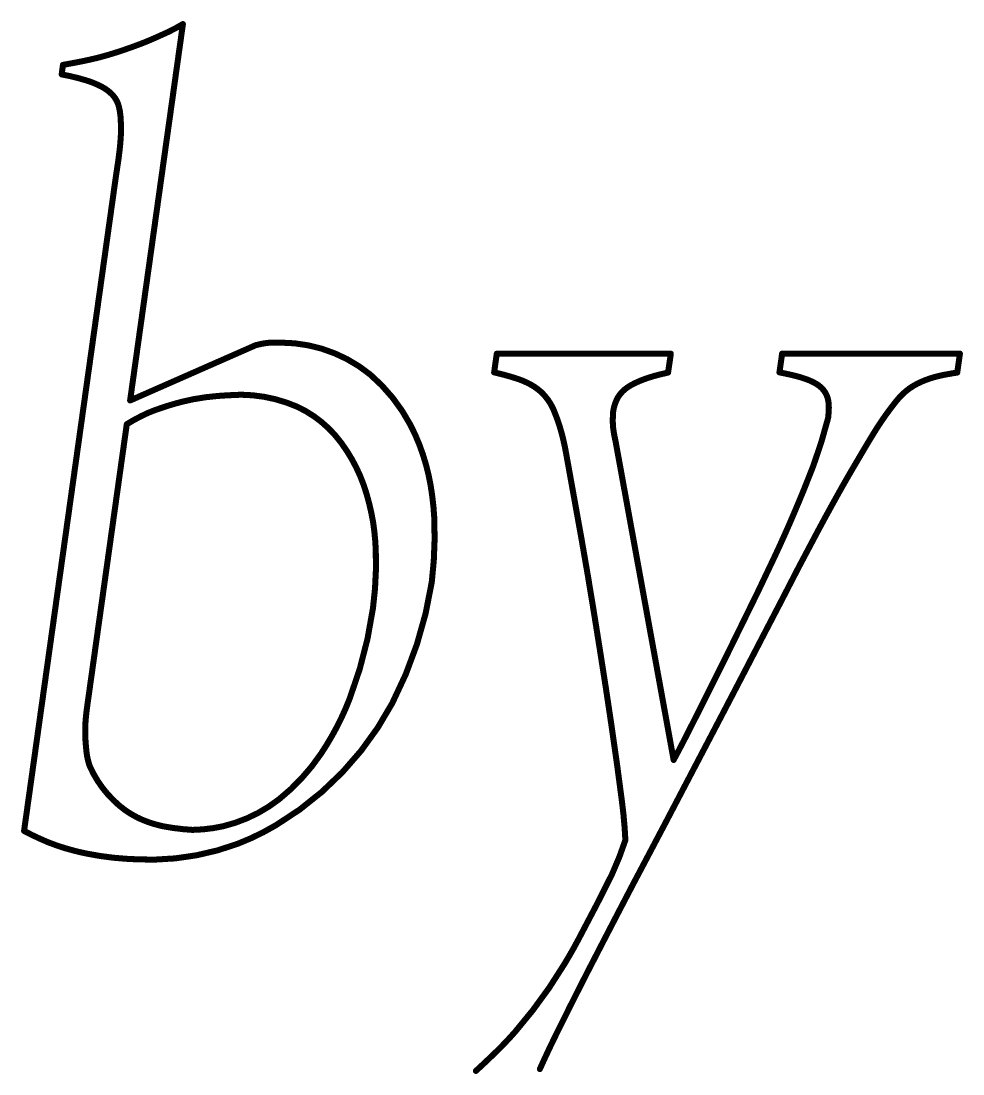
# Model space of a CAD drawing. Header units: millimetres. Extents: x 7 to 23.6, y 5 to 16.7.
# Drawn here: x 14.7562 to 14.8343, y 5.6093 to 5.6965 of the extents above; entities that cross this region are included whole.
import ezdxf

# ---------------------------------------------------------------- set-up
doc = ezdxf.new("R2010")
doc.units = ezdxf.units.MM
doc.header["$MEASUREMENT"] = 0
doc.layers.add('Mechanical10', color=56, linetype='Continuous')

msp = doc.modelspace()

# ---------------------------------------------------------------- linework, layer by layer
at = {"layer": 'Mechanical10', "const_width": 0.0005}
for points in [[(14.765256, 5.665066), (14.76963, 5.696243)], [(14.75969, 5.692861), (14.760728, 5.693053)], [(14.75959, 5.692073), (14.75969, 5.692861)], [(14.76409, 5.683702), (14.764262, 5.684835)], [(14.756472, 5.629411), (14.76409, 5.683702)], [(14.765256, 5.665066), (14.775656, 5.669642)], [(14.775656, 5.669642), (14.775861, 5.669691)], [(14.775861, 5.669691), (14.776066, 5.669737)], [(14.795414, 5.667392), (14.795631, 5.66894)], [(14.795631, 5.66894), (14.810049, 5.66894)], [(14.809825, 5.667377), (14.810049, 5.66894)], [(14.81905, 5.667392), (14.819267, 5.66894)], [(14.819267, 5.66894), (14.834, 5.66894)], [(14.833775, 5.667377), (14.834, 5.66894)], [(14.809237, 5.66724), (14.809825, 5.667377)], [(14.773463, 5.665499), (14.774452, 5.665543)], [(14.805255, 5.663861), (14.805267, 5.66411)], [(14.761739, 5.640002), (14.76498, 5.663101)], [(14.80548, 5.661646), (14.810284, 5.635287)], [(14.801335, 5.660903), (14.801526, 5.659853)], [(14.801526, 5.659853), (14.802645, 5.653638)], [(14.820669, 5.6513), (14.822265, 5.654312)], [(14.802645, 5.653638), (14.803183, 5.650526)], [(14.817259, 5.649208), (14.818598, 5.65202)], [(14.819106, 5.648271), (14.820669, 5.6513)], [(14.803183, 5.650526), (14.803696, 5.647411)], [(14.815888, 5.646412), (14.817259, 5.649208)], [(14.817531, 5.645247), (14.819106, 5.648271)], [(14.803696, 5.647411), (14.804193, 5.644293)], [(14.814516, 5.643616), (14.815888, 5.646412)], [(14.815962, 5.642221), (14.817531, 5.645247)], [(14.804193, 5.644293), (14.804681, 5.641173)], [(14.813121, 5.640831), (14.814516, 5.643616)], [(14.814386, 5.639199), (14.815962, 5.642221)], [(14.804681, 5.641173), (14.805148, 5.638051)], [(14.761683, 5.639602), (14.761739, 5.640002)], [(14.761631, 5.639201), (14.761683, 5.639602)], [(14.809639, 5.630141), (14.814386, 5.639199)], [(14.805148, 5.638051), (14.805595, 5.634925)], [(14.805595, 5.634925), (14.806008, 5.631795)], [(14.8083, 5.627602), (14.809639, 5.630141)], [(14.806958, 5.625065), (14.8083, 5.627602)], [(14.766128, 5.627052), (14.767243, 5.627031)], [(14.80563, 5.62252), (14.806958, 5.625065)], [(14.802356, 5.620349), (14.803424, 5.622386)], [(14.804308, 5.619971), (14.80563, 5.62252)], [(14.802993, 5.61742), (14.804308, 5.619971)], [(14.801696, 5.614859), (14.802993, 5.61742)], [(14.800419, 5.612288), (14.801696, 5.614859)]]:
    msp.add_lwpolyline(points, dxfattribs=at)
for points in [[(14.76963, 5.696243, -0.034279), (14.767749, 5.69529)], [(14.766783, 5.694865, -0.010812), (14.7658, 5.694481)], [(14.767749, 5.695289, -0.006351), (14.766783, 5.694865)], [(14.764806, 5.694127, -0.007701), (14.763802, 5.693799)], [(14.7658, 5.694481, -0.005634), (14.764806, 5.694127)], [(14.761762, 5.693263, -0.006581), (14.760728, 5.693053)], [(14.762788, 5.693508, -0.01093), (14.761762, 5.693263)], [(14.763802, 5.693799, -0.01029), (14.762788, 5.693508)], [(14.75959, 5.692073, -0.032785), (14.761812, 5.69152)], [(14.761812, 5.69152, -0.038349), (14.762868, 5.691072)], [(14.762868, 5.691072, -0.085104), (14.763788, 5.690391)], [(14.763788, 5.690391, -0.128987), (14.76433, 5.689391)], [(14.76433, 5.689391, -0.055605), (14.764481, 5.688258)], [(14.764481, 5.688258, -0.028176), (14.764496, 5.687113)], [(14.764495, 5.687113, -0.015382), (14.764404, 5.685971)], [(14.764404, 5.685971, -0.008286), (14.764262, 5.684835)], [(14.776066, 5.669737, -0.007096), (14.776272, 5.669779)], [(14.776272, 5.669779, -0.022685), (14.776685, 5.669839)], [(14.776685, 5.669839, -0.01065), (14.776894, 5.669854)], [(14.776894, 5.669854, -0.008248), (14.777103, 5.669862)], [(14.777103, 5.669862, -0.005862), (14.777313, 5.669863)], [(14.777313, 5.669864, -0.004664), (14.777734, 5.669857)], [(14.777734, 5.669857, -0.172955), (14.785145, 5.667216)], [(14.785145, 5.667216, -0.094003), (14.788466, 5.663064)], [(14.795414, 5.667392, -0.027927), (14.797471, 5.666819)], [(14.797471, 5.666819, -0.040242), (14.798445, 5.666382)], [(14.807512, 5.666695, -0.015092), (14.808077, 5.666907)], [(14.808077, 5.666907, -0.012723), (14.808654, 5.667087)], [(14.808654, 5.667087, -0.010051), (14.809237, 5.66724)], [(14.81905, 5.667392, -0.013313), (14.8203, 5.667121)], [(14.8203, 5.667121, -0.013731), (14.820916, 5.666947)], [(14.820916, 5.666947, -0.021116), (14.82152, 5.666733)], [(14.830487, 5.666464, -0.038805), (14.831544, 5.666896)], [(14.831544, 5.666896, -0.028803), (14.83265, 5.667182)], [(14.83265, 5.667182, -0.010458), (14.833775, 5.667377)], [(14.798445, 5.666382, -0.05819), (14.799315, 5.665763)], [(14.80563, 5.665257, -0.11637), (14.806444, 5.666137)], [(14.806444, 5.666137, -0.034204), (14.806963, 5.666445)], [(14.806963, 5.666445, -0.020265), (14.807512, 5.666695)], [(14.82152, 5.666733, -0.040001), (14.822092, 5.666447)], [(14.822092, 5.666447, -0.0638), (14.822595, 5.66605)], [(14.822595, 5.66605, -0.165372), (14.823114, 5.6649)], [(14.829531, 5.66584, -0.056234), (14.830487, 5.666464)], [(14.769546, 5.664957, -0.041926), (14.772475, 5.665435)], [(14.772475, 5.665435, -0.007701), (14.773463, 5.665499)], [(14.774452, 5.665543, -0.100605), (14.779087, 5.664552)], [(14.799315, 5.665763, -0.11947), (14.800463, 5.66398)], [(14.805267, 5.66411, -0.086152), (14.80563, 5.665257)], [(14.828734, 5.665023, -0.049899), (14.829531, 5.66584)], [(14.766727, 5.66403, -0.019627), (14.767651, 5.664383)], [(14.767651, 5.664383, -0.021252), (14.769546, 5.664957)], [(14.779087, 5.664552, -0.12734), (14.782742, 5.661562)], [(14.823135, 5.66426, -0.014453), (14.823083, 5.663622)], [(14.823114, 5.6649, -0.042997), (14.823135, 5.66426)], [(14.827386, 5.66318, -0.022774), (14.828734, 5.665023)], [(14.76498, 5.663101, -0.032618), (14.766727, 5.66403)], [(14.800463, 5.66398, -0.020948), (14.800824, 5.662976)], [(14.805243, 5.663364, -0.007558), (14.805246, 5.663612)], [(14.805266, 5.66287, -0.023816), (14.805243, 5.663364)], [(14.805246, 5.663612, -0.004513), (14.805255, 5.663861)], [(14.823083, 5.663622, -0.037914), (14.821093, 5.657726)], [(14.788466, 5.663064, -0.040831), (14.789507, 5.660604)], [(14.800824, 5.662976, -0.016519), (14.80111, 5.661947)], [(14.805295, 5.662624, -0.010452), (14.805266, 5.66287)], [(14.805333, 5.662379, -0.008092), (14.805295, 5.662624)], [(14.826773, 5.662216, -0.008372), (14.827386, 5.66318)], [(14.80111, 5.661947, -0.012161), (14.801335, 5.660903)], [(14.805378, 5.662134, -0.00575), (14.805333, 5.662379)], [(14.80548, 5.661646, -0.004575), (14.805378, 5.662134)], [(14.825605, 5.660254, -0.00537), (14.826774, 5.662216)], [(14.782742, 5.661562, -0.043546), (14.783985, 5.65953)], [(14.789507, 5.660604, -0.038053), (14.790155, 5.658013)], [(14.823901, 5.657303, -0.007984), (14.825605, 5.660254)], [(14.783985, 5.65953, -0.04455), (14.784849, 5.65731)], [(14.784849, 5.65731, -0.029034), (14.785387, 5.654988)], [(14.790155, 5.658013, -0.028547), (14.790453, 5.655357)], [(14.821093, 5.657726, -0.00519), (14.819883, 5.654857)], [(14.822265, 5.654312, -0.004464), (14.823901, 5.657303)], [(14.785387, 5.654988, -0.029089), (14.78561, 5.652614)], [(14.790453, 5.655357, -0.041245), (14.790247, 5.650021)], [(14.819883, 5.654857, -0.007589), (14.818598, 5.65202)], [(14.78561, 5.652614, -0.041982), (14.785374, 5.647856)], [(14.790247, 5.650021, -0.081275), (14.78697, 5.639985)], [(14.785374, 5.647856, -0.056647), (14.783449, 5.64038)], [(14.813121, 5.640831, -0.004416), (14.811719, 5.638051)], [(14.78697, 5.639985, -0.136991), (14.777333, 5.629882)], [(14.783449, 5.64038, -0.028684), (14.782388, 5.638031)], [(14.761546, 5.637184, -0.041451), (14.761631, 5.639201)], [(14.811719, 5.638051, -0.00828), (14.810284, 5.635287)], [(14.761569, 5.63678, -0.007485), (14.761546, 5.637184)], [(14.782388, 5.638031, -0.026878), (14.781074, 5.635812)], [(14.761639, 5.635975, -0.006058), (14.761569, 5.63678)], [(14.761896, 5.63482, -0.052689), (14.761639, 5.635975)], [(14.781074, 5.635812, -0.076653), (14.777593, 5.63203)], [(14.763914, 5.631919, -0.100299), (14.761896, 5.63482)], [(14.777593, 5.63203, -0.10692), (14.772982, 5.629803)], [(14.76583, 5.630536, -0.078686), (14.763914, 5.631919)], [(14.806008, 5.631795, -0.021323), (14.806285, 5.628651)], [(14.766928, 5.630085, -0.035132), (14.76583, 5.630536)], [(14.758489, 5.628462, -0.024978), (14.756472, 5.629411)], [(14.768073, 5.629779, -0.030021), (14.766928, 5.630085)], [(14.770425, 5.629496, -0.031789), (14.768073, 5.629779)], [(14.772982, 5.629803, -0.05191), (14.770425, 5.629496)], [(14.777333, 5.629882, -0.042158), (14.774157, 5.628339)], [(14.76061, 5.627775, -0.032448), (14.758489, 5.628462)], [(14.806285, 5.628651, -0.046099), (14.804478, 5.62443)], [(14.761697, 5.627526, -0.012932), (14.76061, 5.627775)], [(14.774157, 5.628339, -0.084756), (14.767243, 5.627031)], [(14.765014, 5.627097, -0.035716), (14.761697, 5.627526)], [(14.766128, 5.627052, -0.007967), (14.765014, 5.627097)], [(14.804478, 5.62443, -0.008354), (14.803424, 5.622386)], [(14.802356, 5.620349, -0.01253), (14.801216, 5.618351)], [(14.801216, 5.618351, -0.043373), (14.797158, 5.612778)], [(14.797158, 5.612778, -0.019216), (14.795574, 5.61111)], [(14.799202, 5.609688, -0.008641), (14.800419, 5.612288)], [(14.795574, 5.611111, -0.00706), (14.793902, 5.609531)]]:
    msp.add_lwpolyline(points, format="xyb", dxfattribs=at)
at = {"layer": 'Mechanical10', "const_width": 0.00025}
for points in [[(14.769505, 5.696243, 1), (14.769755, 5.696243, 1)], [(14.769505, 5.696243, 1), (14.769755, 5.696243, 1)], [(14.766658, 5.694865, 1), (14.766908, 5.694865, 1)], [(14.766658, 5.694865, 1), (14.766908, 5.694865, 1)], [(14.767624, 5.69529, 1), (14.767874, 5.69529, 1)], [(14.767624, 5.695289, 1), (14.767874, 5.695289, 1)], [(14.764681, 5.694127, 1), (14.764931, 5.694127, 1)], [(14.764681, 5.694127, 1), (14.764931, 5.694127, 1)], [(14.765676, 5.694481, 1), (14.765925, 5.694481, 1)], [(14.765676, 5.694481, 1), (14.765925, 5.694481, 1)], [(14.760603, 5.693053, 1), (14.760853, 5.693053, 1)], [(14.760603, 5.693053, 1), (14.760853, 5.693053, 1)], [(14.761637, 5.693263, 1), (14.761887, 5.693263, 1)], [(14.761637, 5.693263, 1), (14.761887, 5.693263, 1)], [(14.762663, 5.693508, 1), (14.762913, 5.693508, 1)], [(14.762663, 5.693508, 1), (14.762913, 5.693508, 1)], [(14.763677, 5.693799, 1), (14.763927, 5.693799, 1)], [(14.763677, 5.693799, 1), (14.763927, 5.693799, 1)], [(14.759565, 5.692861, 1), (14.759815, 5.692861, 1)], [(14.759565, 5.692861, 1), (14.759815, 5.692861, 1)], [(14.759465, 5.692073, 1), (14.759715, 5.692073, 1)], [(14.759465, 5.692073, 1), (14.759715, 5.692073, 1)], [(14.761687, 5.69152, 1), (14.761937, 5.69152, 1)], [(14.761687, 5.69152, 1), (14.761937, 5.69152, 1)], [(14.762743, 5.691072, 1), (14.762993, 5.691072, 1)], [(14.762743, 5.691072, 1), (14.762993, 5.691072, 1)], [(14.763663, 5.690391, 1), (14.763913, 5.690391, 1)], [(14.763663, 5.690391, 1), (14.763913, 5.690391, 1)], [(14.764205, 5.689391, 1), (14.764455, 5.689391, 1)], [(14.764205, 5.689391, 1), (14.764455, 5.689391, 1)], [(14.764356, 5.688258, 1), (14.764606, 5.688258, 1)], [(14.764356, 5.688258, 1), (14.764606, 5.688258, 1)], [(14.76437, 5.687113, 1), (14.76462, 5.687113, 1)], [(14.764371, 5.687113, 1), (14.76462, 5.687113, 1)], [(14.764279, 5.685971, 1), (14.764529, 5.685971, 1)], [(14.764279, 5.685971, 1), (14.764529, 5.685971, 1)], [(14.764137, 5.684835, 1), (14.764387, 5.684835, 1)], [(14.764137, 5.684835, 1), (14.764387, 5.684835, 1)], [(14.763965, 5.683702, 1), (14.764215, 5.683702, 1)], [(14.763965, 5.683702, 1), (14.764215, 5.683702, 1)], [(14.775531, 5.669642, 1), (14.775781, 5.669642, 1)], [(14.775531, 5.669642, 1), (14.775781, 5.669642, 1)], [(14.775736, 5.669691, 1), (14.775986, 5.669691, 1)], [(14.775736, 5.669691, 1), (14.775986, 5.669691, 1)], [(14.775941, 5.669737, 1), (14.776191, 5.669737, 1)], [(14.775941, 5.669737, 1), (14.776191, 5.669737, 1)], [(14.776146, 5.669779, 1), (14.776397, 5.669779, 1)], [(14.776146, 5.669779, 1), (14.776397, 5.669779, 1)], [(14.77656, 5.669839, 1), (14.77681, 5.669839, 1)], [(14.77656, 5.669839, 1), (14.77681, 5.669839, 1)], [(14.776769, 5.669854, 1), (14.777019, 5.669854, 1)], [(14.776769, 5.669854, 1), (14.777019, 5.669854, 1)], [(14.776978, 5.669862, 1), (14.777228, 5.669862, 1)], [(14.776978, 5.669862, 1), (14.777228, 5.669862, 1)], [(14.777188, 5.669864, 1), (14.777438, 5.669864, 1)], [(14.777188, 5.669863, 1), (14.777438, 5.669863, 1)], [(14.777609, 5.669857, 1), (14.777859, 5.669857, 1)], [(14.777609, 5.669857, 1), (14.777859, 5.669857, 1)], [(14.795506, 5.66894, 1), (14.795756, 5.66894, 1)], [(14.795506, 5.66894, 1), (14.795756, 5.66894, 1)], [(14.809924, 5.66894, 1), (14.810174, 5.66894, 1)], [(14.809924, 5.66894, 1), (14.810174, 5.66894, 1)], [(14.819142, 5.66894, 1), (14.819392, 5.66894, 1)], [(14.819142, 5.66894, 1), (14.819392, 5.66894, 1)], [(14.833875, 5.66894, 1), (14.834125, 5.66894, 1)], [(14.833875, 5.66894, 1), (14.834125, 5.66894, 1)], [(14.78502, 5.667216, 1), (14.78527, 5.667216, 1)], [(14.78502, 5.667216, 1), (14.78527, 5.667216, 1)], [(14.795289, 5.667392, 1), (14.795539, 5.667392, 1)], [(14.795289, 5.667392, 1), (14.795539, 5.667392, 1)], [(14.797346, 5.666819, 1), (14.797596, 5.666819, 1)], [(14.797346, 5.666819, 1), (14.797596, 5.666819, 1)], [(14.807953, 5.666907, 1), (14.808203, 5.666907, 1)], [(14.807953, 5.666907, 1), (14.808203, 5.666907, 1)], [(14.808529, 5.667087, 1), (14.808779, 5.667087, 1)], [(14.808529, 5.667087, 1), (14.808779, 5.667087, 1)], [(14.809112, 5.66724, 1), (14.809362, 5.66724, 1)], [(14.809112, 5.66724, 1), (14.809362, 5.66724, 1)], [(14.8097, 5.667377, 1), (14.80995, 5.667377, 1)], [(14.8097, 5.667377, 1), (14.80995, 5.667377, 1)], [(14.818925, 5.667392, 1), (14.819175, 5.667392, 1)], [(14.818925, 5.667392, 1), (14.819175, 5.667392, 1)], [(14.820175, 5.667121, 1), (14.820425, 5.667121, 1)], [(14.820175, 5.667121, 1), (14.820425, 5.667121, 1)], [(14.820791, 5.666947, 1), (14.821041, 5.666947, 1)], [(14.820791, 5.666947, 1), (14.821041, 5.666947, 1)], [(14.83142, 5.666896, 1), (14.83167, 5.666896, 1)], [(14.83142, 5.666896, 1), (14.83167, 5.666896, 1)], [(14.832525, 5.667182, 1), (14.832775, 5.667182, 1)], [(14.832525, 5.667182, 1), (14.832775, 5.667182, 1)], [(14.83365, 5.667377, 1), (14.8339, 5.667377, 1)], [(14.83365, 5.667377, 1), (14.8339, 5.667377, 1)], [(14.79832, 5.666382, 1), (14.79857, 5.666382, 1)], [(14.79832, 5.666382, 1), (14.79857, 5.666382, 1)], [(14.806319, 5.666137, 1), (14.806569, 5.666137, 1)], [(14.806319, 5.666137, 1), (14.806569, 5.666137, 1)], [(14.806838, 5.666445, 1), (14.807088, 5.666445, 1)], [(14.806838, 5.666445, 1), (14.807088, 5.666445, 1)], [(14.807387, 5.666695, 1), (14.807637, 5.666695, 1)], [(14.807387, 5.666695, 1), (14.807637, 5.666695, 1)], [(14.821395, 5.666733, 1), (14.821645, 5.666733, 1)], [(14.821395, 5.666733, 1), (14.821645, 5.666733, 1)], [(14.821967, 5.666447, 1), (14.822217, 5.666447, 1)], [(14.821967, 5.666447, 1), (14.822217, 5.666447, 1)], [(14.82247, 5.66605, 1), (14.82272, 5.66605, 1)], [(14.82247, 5.66605, 1), (14.82272, 5.66605, 1)], [(14.830362, 5.666464, 1), (14.830612, 5.666464, 1)], [(14.830362, 5.666464, 1), (14.830612, 5.666464, 1)], [(14.77235, 5.665435, 1), (14.7726, 5.665435, 1)], [(14.77235, 5.665435, 1), (14.7726, 5.665435, 1)], [(14.773338, 5.665499, 1), (14.773588, 5.665499, 1)], [(14.773338, 5.665499, 1), (14.773588, 5.665499, 1)], [(14.774327, 5.665543, 1), (14.774577, 5.665543, 1)], [(14.774327, 5.665543, 1), (14.774577, 5.665543, 1)], [(14.79919, 5.665763, 1), (14.79944, 5.665763, 1)], [(14.79919, 5.665763, 1), (14.79944, 5.665763, 1)], [(14.805505, 5.665257, 1), (14.805755, 5.665257, 1)], [(14.805505, 5.665257, 1), (14.805755, 5.665257, 1)], [(14.829406, 5.66584, 1), (14.829656, 5.66584, 1)], [(14.829406, 5.66584, 1), (14.829656, 5.66584, 1)], [(14.765131, 5.665066, 1), (14.765381, 5.665066, 1)], [(14.765131, 5.665066, 1), (14.765381, 5.665066, 1)], [(14.767526, 5.664383, 1), (14.767776, 5.664383, 1)], [(14.767527, 5.664383, 1), (14.767777, 5.664383, 1)], [(14.769421, 5.664957, 1), (14.769671, 5.664957, 1)], [(14.769421, 5.664957, 1), (14.769671, 5.664957, 1)], [(14.778961, 5.664552, 1), (14.779212, 5.664552, 1)], [(14.778962, 5.664552, 1), (14.779212, 5.664552, 1)], [(14.822989, 5.6649, 1), (14.823239, 5.6649, 1)], [(14.822989, 5.6649, 1), (14.823239, 5.6649, 1)], [(14.82301, 5.66426, 1), (14.82326, 5.66426, 1)], [(14.82301, 5.66426, 1), (14.82326, 5.66426, 1)], [(14.82861, 5.665023, 1), (14.82886, 5.665023, 1)], [(14.82861, 5.665023, 1), (14.82886, 5.665023, 1)], [(14.766602, 5.66403, 1), (14.766852, 5.66403, 1)], [(14.766602, 5.66403, 1), (14.766852, 5.66403, 1)], [(14.800338, 5.66398, 1), (14.800588, 5.66398, 1)], [(14.800338, 5.66398, 1), (14.800588, 5.66398, 1)], [(14.805118, 5.663364, 1), (14.805368, 5.663364, 1)], [(14.805118, 5.663364, 1), (14.805368, 5.663364, 1)], [(14.805121, 5.663612, 1), (14.805371, 5.663612, 1)], [(14.805121, 5.663612, 1), (14.805371, 5.663612, 1)], [(14.80513, 5.663861, 1), (14.80538, 5.663861, 1)], [(14.80513, 5.663861, 1), (14.80538, 5.663861, 1)], [(14.805142, 5.66411, 1), (14.805392, 5.66411, 1)], [(14.805142, 5.66411, 1), (14.805392, 5.66411, 1)], [(14.822958, 5.663622, 1), (14.823208, 5.663622, 1)], [(14.822958, 5.663622, 1), (14.823208, 5.663622, 1)], [(14.764855, 5.663101, 1), (14.765105, 5.663101, 1)], [(14.764855, 5.663101, 1), (14.765105, 5.663101, 1)], [(14.788341, 5.663064, 1), (14.788591, 5.663064, 1)], [(14.788341, 5.663064, 1), (14.788591, 5.663064, 1)], [(14.800699, 5.662976, 1), (14.800949, 5.662976, 1)], [(14.800699, 5.662976, 1), (14.800949, 5.662976, 1)], [(14.805141, 5.66287, 1), (14.805391, 5.66287, 1)], [(14.805141, 5.66287, 1), (14.805391, 5.66287, 1)], [(14.80517, 5.662624, 1), (14.80542, 5.662624, 1)], [(14.80517, 5.662624, 1), (14.80542, 5.662624, 1)], [(14.827262, 5.66318, 1), (14.827511, 5.66318, 1)], [(14.827261, 5.66318, 1), (14.827511, 5.66318, 1)], [(14.800985, 5.661947, 1), (14.801235, 5.661947, 1)], [(14.800985, 5.661947, 1), (14.801235, 5.661947, 1)], [(14.805208, 5.662379, 1), (14.805458, 5.662379, 1)], [(14.805208, 5.662379, 1), (14.805458, 5.662379, 1)], [(14.805253, 5.662134, 1), (14.805504, 5.662134, 1)], [(14.805253, 5.662134, 1), (14.805504, 5.662134, 1)], [(14.805355, 5.661646, 1), (14.805605, 5.661646, 1)], [(14.805355, 5.661646, 1), (14.805605, 5.661646, 1)], [(14.826648, 5.662216, 1), (14.826899, 5.662216, 1)], [(14.826649, 5.662216, 1), (14.826899, 5.662216, 1)], [(14.782616, 5.661562, 1), (14.782867, 5.661562, 1)], [(14.782617, 5.661562, 1), (14.782867, 5.661562, 1)], [(14.80121, 5.660903, 1), (14.80146, 5.660903, 1)], [(14.80121, 5.660903, 1), (14.80146, 5.660903, 1)], [(14.789383, 5.660604, 1), (14.789632, 5.660604, 1)], [(14.789383, 5.660604, 1), (14.789632, 5.660604, 1)], [(14.801402, 5.659853, 1), (14.801652, 5.659853, 1)], [(14.801402, 5.659853, 1), (14.801652, 5.659853, 1)], [(14.82548, 5.660254, 1), (14.82573, 5.660254, 1)], [(14.82548, 5.660254, 1), (14.82573, 5.660254, 1)], [(14.78386, 5.65953, 1), (14.78411, 5.65953, 1)], [(14.78386, 5.65953, 1), (14.78411, 5.65953, 1)], [(14.784724, 5.65731, 1), (14.784975, 5.65731, 1)], [(14.784724, 5.65731, 1), (14.784975, 5.65731, 1)], [(14.79003, 5.658013, 1), (14.79028, 5.658013, 1)], [(14.79003, 5.658013, 1), (14.79028, 5.658013, 1)], [(14.820968, 5.657726, 1), (14.821218, 5.657726, 1)], [(14.820968, 5.657726, 1), (14.821218, 5.657726, 1)], [(14.823776, 5.657303, 1), (14.824026, 5.657303, 1)], [(14.823776, 5.657303, 1), (14.824026, 5.657303, 1)], [(14.785262, 5.654988, 1), (14.785512, 5.654988, 1)], [(14.785262, 5.654988, 1), (14.785512, 5.654988, 1)], [(14.790328, 5.655357, 1), (14.790578, 5.655357, 1)], [(14.790328, 5.655357, 1), (14.790578, 5.655357, 1)], [(14.819758, 5.654857, 1), (14.820008, 5.654857, 1)], [(14.819758, 5.654857, 1), (14.820008, 5.654857, 1)], [(14.82214, 5.654312, 1), (14.82239, 5.654312, 1)], [(14.82214, 5.654312, 1), (14.82239, 5.654312, 1)], [(14.80252, 5.653638, 1), (14.80277, 5.653638, 1)], [(14.80252, 5.653638, 1), (14.80277, 5.653638, 1)], [(14.785485, 5.652614, 1), (14.785735, 5.652614, 1)], [(14.785485, 5.652614, 1), (14.785735, 5.652614, 1)], [(14.818473, 5.65202, 1), (14.818723, 5.65202, 1)], [(14.818473, 5.65202, 1), (14.818723, 5.65202, 1)], [(14.820544, 5.6513, 1), (14.820794, 5.6513, 1)], [(14.820544, 5.6513, 1), (14.820794, 5.6513, 1)], [(14.803058, 5.650526, 1), (14.803308, 5.650526, 1)], [(14.803058, 5.650526, 1), (14.803308, 5.650526, 1)], [(14.790122, 5.650021, 1), (14.790372, 5.650021, 1)], [(14.790122, 5.650021, 1), (14.790372, 5.650021, 1)], [(14.817134, 5.649208, 1), (14.817384, 5.649208, 1)], [(14.817134, 5.649208, 1), (14.817384, 5.649208, 1)], [(14.785249, 5.647856, 1), (14.785499, 5.647856, 1)], [(14.785249, 5.647856, 1), (14.785499, 5.647856, 1)], [(14.818981, 5.648271, 1), (14.819231, 5.648271, 1)], [(14.818981, 5.648271, 1), (14.819231, 5.648271, 1)], [(14.803572, 5.647411, 1), (14.803821, 5.647411, 1)], [(14.803572, 5.647411, 1), (14.803821, 5.647411, 1)], [(14.815763, 5.646412, 1), (14.816013, 5.646412, 1)], [(14.815763, 5.646412, 1), (14.816013, 5.646412, 1)], [(14.817406, 5.645247, 1), (14.817656, 5.645247, 1)], [(14.817406, 5.645247, 1), (14.817656, 5.645247, 1)], [(14.804068, 5.644293, 1), (14.804318, 5.644293, 1)], [(14.804068, 5.644293, 1), (14.804318, 5.644293, 1)], [(14.814391, 5.643616, 1), (14.814641, 5.643616, 1)], [(14.814391, 5.643616, 1), (14.814641, 5.643616, 1)], [(14.815837, 5.642221, 1), (14.816087, 5.642221, 1)], [(14.815837, 5.642221, 1), (14.816087, 5.642221, 1)], [(14.804556, 5.641173, 1), (14.804806, 5.641173, 1)], [(14.804556, 5.641173, 1), (14.804806, 5.641173, 1)], [(14.812996, 5.640831, 1), (14.813246, 5.640831, 1)], [(14.812996, 5.640831, 1), (14.813246, 5.640831, 1)], [(14.761614, 5.640002, 1), (14.761864, 5.640002, 1)], [(14.761614, 5.640002, 1), (14.761864, 5.640002, 1)], [(14.783324, 5.64038, 1), (14.783574, 5.64038, 1)], [(14.783324, 5.64038, 1), (14.783574, 5.64038, 1)], [(14.786845, 5.639985, 1), (14.787095, 5.639985, 1)], [(14.786845, 5.639985, 1), (14.787095, 5.639985, 1)], [(14.761506, 5.639201, 1), (14.761756, 5.639201, 1)], [(14.761506, 5.639201, 1), (14.761756, 5.639201, 1)], [(14.761558, 5.639602, 1), (14.761808, 5.639602, 1)], [(14.761558, 5.639602, 1), (14.761808, 5.639602, 1)], [(14.814261, 5.639199, 1), (14.814511, 5.639199, 1)], [(14.814261, 5.639199, 1), (14.814511, 5.639199, 1)], [(14.805023, 5.638051, 1), (14.805273, 5.638051, 1)], [(14.805023, 5.638051, 1), (14.805273, 5.638051, 1)], [(14.811594, 5.638051, 1), (14.811844, 5.638051, 1)], [(14.811594, 5.638051, 1), (14.811844, 5.638051, 1)], [(14.761421, 5.637184, 1), (14.761671, 5.637184, 1)], [(14.761421, 5.637184, 1), (14.761671, 5.637184, 1)], [(14.782263, 5.638031, 1), (14.782513, 5.638031, 1)], [(14.782263, 5.638031, 1), (14.782513, 5.638031, 1)], [(14.761444, 5.63678, 1), (14.761694, 5.63678, 1)], [(14.761444, 5.63678, 1), (14.761694, 5.63678, 1)], [(14.761514, 5.635975, 1), (14.761764, 5.635975, 1)], [(14.761514, 5.635975, 1), (14.761764, 5.635975, 1)], [(14.780949, 5.635812, 1), (14.781199, 5.635812, 1)], [(14.780949, 5.635812, 1), (14.781199, 5.635812, 1)], [(14.761771, 5.63482, 1), (14.762021, 5.63482, 1)], [(14.761771, 5.63482, 1), (14.762021, 5.63482, 1)], [(14.80547, 5.634925, 1), (14.80572, 5.634925, 1)], [(14.80547, 5.634925, 1), (14.80572, 5.634925, 1)], [(14.810159, 5.635287, 1), (14.810409, 5.635287, 1)], [(14.810159, 5.635287, 1), (14.810409, 5.635287, 1)], [(14.777468, 5.63203, 1), (14.777718, 5.63203, 1)], [(14.777468, 5.63203, 1), (14.777718, 5.63203, 1)], [(14.763789, 5.631919, 1), (14.764039, 5.631919, 1)], [(14.763789, 5.631919, 1), (14.764039, 5.631919, 1)], [(14.805883, 5.631795, 1), (14.806133, 5.631795, 1)], [(14.805883, 5.631795, 1), (14.806133, 5.631795, 1)], [(14.765705, 5.630536, 1), (14.765955, 5.630536, 1)], [(14.765705, 5.630536, 1), (14.765955, 5.630536, 1)], [(14.756347, 5.629411, 1), (14.756597, 5.629411, 1)], [(14.756347, 5.629411, 1), (14.756597, 5.629411, 1)], [(14.766803, 5.630085, 1), (14.767053, 5.630085, 1)], [(14.766803, 5.630085, 1), (14.767053, 5.630085, 1)], [(14.767948, 5.629779, 1), (14.768198, 5.629779, 1)], [(14.767948, 5.629779, 1), (14.768198, 5.629779, 1)], [(14.7703, 5.629496, 1), (14.77055, 5.629496, 1)], [(14.7703, 5.629496, 1), (14.77055, 5.629496, 1)], [(14.772857, 5.629803, 1), (14.773107, 5.629803, 1)], [(14.772857, 5.629803, 1), (14.773107, 5.629803, 1)], [(14.777208, 5.629882, 1), (14.777458, 5.629882, 1)], [(14.777208, 5.629882, 1), (14.777458, 5.629882, 1)], [(14.809514, 5.630141, 1), (14.809764, 5.630141, 1)], [(14.809514, 5.630141, 1), (14.809764, 5.630141, 1)], [(14.758364, 5.628462, 1), (14.758614, 5.628462, 1)], [(14.758364, 5.628462, 1), (14.758614, 5.628462, 1)], [(14.80616, 5.628651, 1), (14.80641, 5.628651, 1)], [(14.80616, 5.628651, 1), (14.80641, 5.628651, 1)], [(14.760485, 5.627775, 1), (14.760735, 5.627775, 1)], [(14.760485, 5.627775, 1), (14.760735, 5.627775, 1)], [(14.774031, 5.628339, 1), (14.774282, 5.628339, 1)], [(14.774031, 5.628339, 1), (14.774282, 5.628339, 1)], [(14.808175, 5.627602, 1), (14.808425, 5.627602, 1)], [(14.808175, 5.627602, 1), (14.808425, 5.627602, 1)], [(14.761572, 5.627526, 1), (14.761822, 5.627526, 1)], [(14.761572, 5.627526, 1), (14.761822, 5.627526, 1)], [(14.764888, 5.627097, 1), (14.765139, 5.627097, 1)], [(14.764888, 5.627097, 1), (14.765139, 5.627097, 1)], [(14.766003, 5.627052, 1), (14.766253, 5.627052, 1)], [(14.766003, 5.627052, 1), (14.766253, 5.627052, 1)], [(14.767118, 5.627031, 1), (14.767368, 5.627031, 1)], [(14.767118, 5.627031, 1), (14.767368, 5.627031, 1)], [(14.806833, 5.625065, 1), (14.807083, 5.625065, 1)], [(14.806833, 5.625065, 1), (14.807083, 5.625065, 1)], [(14.804353, 5.62443, 1), (14.804603, 5.62443, 1)], [(14.804353, 5.62443, 1), (14.804603, 5.62443, 1)], [(14.803299, 5.622386, 1), (14.803549, 5.622386, 1)], [(14.803299, 5.622386, 1), (14.803549, 5.622386, 1)], [(14.805505, 5.62252, 1), (14.805755, 5.62252, 1)], [(14.805505, 5.62252, 1), (14.805755, 5.62252, 1)], [(14.802231, 5.620349, 1), (14.802481, 5.620349, 1)], [(14.802231, 5.620349, 1), (14.802481, 5.620349, 1)], [(14.804183, 5.619971, 1), (14.804433, 5.619971, 1)], [(14.804183, 5.619971, 1), (14.804433, 5.619971, 1)], [(14.801091, 5.618351, 1), (14.801341, 5.618351, 1)], [(14.801091, 5.618351, 1), (14.801341, 5.618351, 1)], [(14.802868, 5.61742, 1), (14.803118, 5.61742, 1)], [(14.802868, 5.61742, 1), (14.803118, 5.61742, 1)], [(14.801571, 5.614859, 1), (14.801821, 5.614859, 1)], [(14.801571, 5.614859, 1), (14.801821, 5.614859, 1)], [(14.797033, 5.612778, 1), (14.797282, 5.612778, 1)], [(14.797033, 5.612778, 1), (14.797282, 5.612778, 1)], [(14.800294, 5.612288, 1), (14.800544, 5.612288, 1)], [(14.800294, 5.612288, 1), (14.800544, 5.612288, 1)], [(14.795449, 5.611111, 1), (14.795699, 5.611111, 1)], [(14.795449, 5.61111, 1), (14.795699, 5.61111, 1)], [(14.793777, 5.609531, 1), (14.794027, 5.609531, 1)], [(14.799076, 5.609688, 1), (14.799326, 5.609688, 1)]]:
    msp.add_lwpolyline(points, format="xyb", close=True, dxfattribs=at)

doc.saveas('drawing.dxf')
